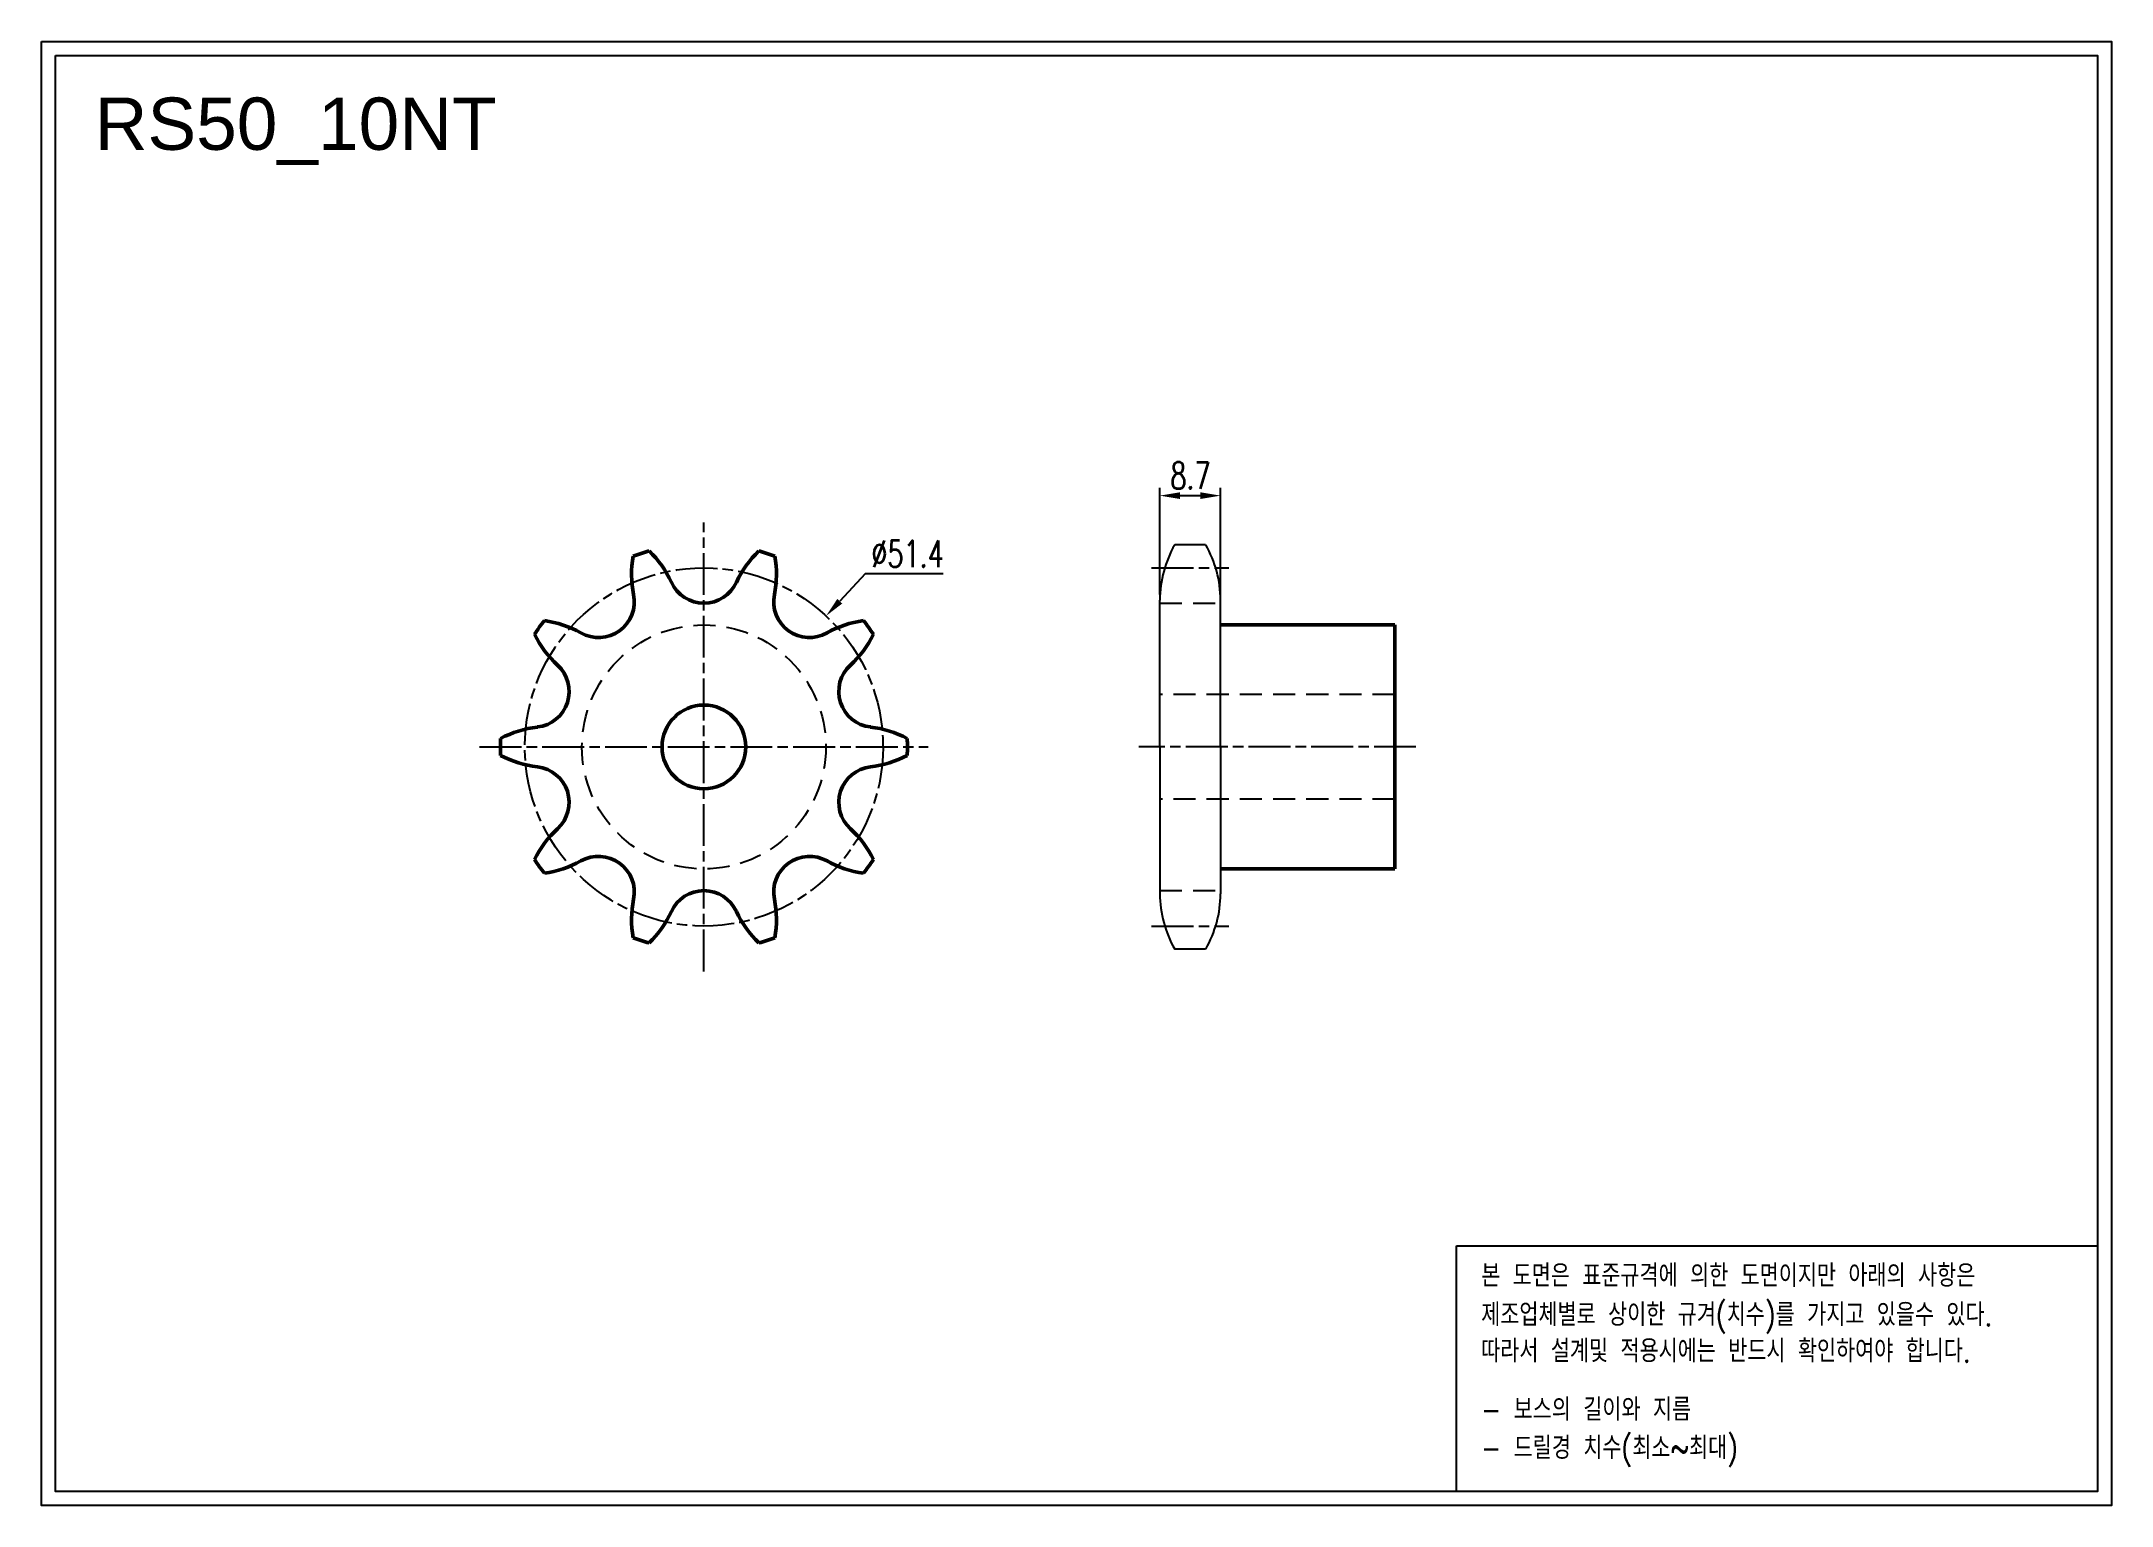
# Model space of a CAD drawing. Header units: millimetres. Extents: x 0 to 297, y 0 to 210.
import ezdxf

# ---------------------------------------------------------------- set-up
doc = ezdxf.new("R2010")
doc.units = ezdxf.units.MM
for name, pattern in [('AM_ISO08W050', [18, 12, -1.5, 3, -1.5]), ('AM_ISO08W050x2', [9, 6, -0.75, 1.5, -0.75]), ('HIDDEN', [9.525, 6.35, -3.175])]:
    doc.linetypes.add(name, pattern=pattern)
for name, color, linetype, lineweight in [('22', 30, 'AM_ISO08W050', 25), ('AM_0N', 7, 'Continuous', 50), ('VIS', 7, 'Continuous', 50)]:
    doc.layers.add(name, color=color, linetype=linetype, lineweight=lineweight)
doc.layers.add('HL', color=2, linetype='HIDDEN')
doc.layers.add('S-DIM', color=7, linetype='Continuous')
doc.styles.add('HAN', font='ROMANS.shx', dxfattribs={"width": 0.7, "bigfont": 'whgtxt.shx'})
doc.styles.add('HSG', font='SIMPLEX.shx', dxfattribs={"width": 0.7, "bigfont": 'HSG.shx'})
doc.styles.get("Standard").update_dxf_attribs({"font": 'arial.ttf'})
doc.dimstyles.new('APP4', dxfattribs={"dimscale": 1.6, "dimtxt": 2.4, "dimasz": 1.8, "dimexe": 0.7, "dimexo": 0.5, "dimgap": 0.6, "dimtad": 1, "dimtoh": 1, "dimdec": 1, "dimrnd": 0.01, "dimzin": 9, "dimdsep": 46, "dimtxsty": 'HSG', "dimcen": 0, "dimclrd": 1, "dimclre": 1, "dimclrt": 256, "dimazin": 2, "dimtp": 1, "dimtm": 1, "dimtfac": 0.5, "dimtdec": 1, "dimtofl": 0, "dimtmove": 0, "dimatfit": 3, "dimfxl": 0, "dimtvp": 1, "dimtolj": 2, "dimlwd": -1, "dimlwe": -1, "dimarcsym": 0})

# ---------------------------------------------------------------- blocks, each defined once
blk = doc.blocks.new('*D1')
at = {"layer": 'Defpoints', "color": 0, "transparency": 16777216}
for p in [(112.57, 127.6), (77.54, 90.02)]:
    blk.add_point(p, dxfattribs=at)
at = {"layer": 'S-DIM', "color": 1, "transparency": 16777216}
for p, q in [((118.18, 133.62), (114.53, 129.71)), ((129.38, 133.62), (118.18, 133.62))]:
    blk.add_line(p, q, dxfattribs=at)
blk.add_solid([(114.18, 130.03), (114.89, 129.38), (112.57, 127.6)], dxfattribs=at)
at = {"layer": 'S-DIM', "transparency": 16777216, "insert": (124.26, 136.5), "char_height": 3.84, "attachment_point": 5, "style": 'HSG'}
blk.add_mtext('\\A2;∅51.4', dxfattribs=at)
blk = doc.blocks.new('*D2')
at = {"layer": 'Defpoints', "color": 0, "transparency": 16777216}
for p in [(169.16, 144.85), (160.46, 129.87), (169.16, 129.87)]:
    blk.add_point(p, dxfattribs=at)
at = {"layer": 'S-DIM', "color": 1, "transparency": 16777216}
for p, q in [((160.46, 130.67), (160.46, 145.97)), ((169.16, 130.67), (169.16, 145.97)), ((163.34, 144.85), (166.28, 144.85))]:
    blk.add_line(p, q, dxfattribs=at)
for points in [[(163.34, 145.33), (163.34, 144.37), (160.46, 144.85)], [(166.28, 145.33), (166.28, 144.37), (169.16, 144.85)]]:
    blk.add_solid(points, dxfattribs=at)
at = {"layer": 'S-DIM', "transparency": 16777216, "insert": (164.85, 147.73), "char_height": 3.84, "attachment_point": 5, "style": 'HSG'}
blk.add_mtext('\\A2;8.7', dxfattribs=at)

msp = doc.modelspace()

# ---------------------------------------------------------------- linework, layer by layer
for p, q in [((167.03, 137.81), (162.59, 137.81)), ((160.46, 108.81), (160.46, 129.87)), ((169.16, 108.81), (169.16, 129.87)), ((160.46, 108.81), (160.46, 87.75)), ((169.16, 108.81), (169.16, 87.75)), ((167.03, 79.81), (162.59, 79.81))]:
    msp.add_line(p, q)
for points in [[(0, 210), (297, 210), (297, 0), (0, 0)], [(2, 208), (295, 208), (295, 2), (2, 2)]]:
    msp.add_lwpolyline(points, close=True)
at = {"color": 6}
msp.add_lwpolyline([(203, 37.25), (295, 37.25), (295, 2), (203, 2)], close=True, dxfattribs=at)
for centre, start, end in [((176.34, 129.87), 150, 180), ((153.29, 129.87), 0, 30), ((176.34, 87.75), 180, 210), ((153.29, 87.75), 330, 0)]:
    msp.add_arc(centre, 15.87, start, end)
at = {"layer": '22', "linetype": 'AM_ISO08W050x2'}
for p, q in [((95.05, 76.62), (95.05, 141)), ((159.28, 134.5), (170.34, 134.5)), ((62.86, 108.81), (127.24, 108.81)), ((197.19, 108.81), (157.43, 108.81)), ((159.28, 83.12), (170.34, 83.12))]:
    msp.add_line(p, q, dxfattribs=at)
msp.add_circle((95.05, 108.81), 25.69, dxfattribs=at)
at = {"layer": 'AM_0N'}
for centre, radius, start, end in [((95.05, 108.81), 29.19, 105.6322, 110.3678), ((77.07, 126.35), 14.63, 24.5, 46.2564), ((113.04, 126.35), 14.63, 133.7436, 155.5), ((95.05, 108.81), 29.19, 69.6322, 74.3678), ((99.29, 133.57), 14.63, 169.7436, 191.5), ((90.82, 133.57), 14.63, 348.5, 10.2564), ((95.05, 134.55), 5.13, 204.5, 335.5), ((79.93, 129.63), 5.13, 240.5, 11.5), ((110.18, 129.63), 5.13, 168.5, 299.5), ((95.05, 108.81), 29.19, 141.6322, 146.3678), ((83.93, 131.33), 14.63, 205.7436, 227.5), ((70.19, 112.43), 14.63, 60.5, 82.2564), ((119.91, 112.43), 14.63, 97.7436, 119.5), ((106.18, 131.33), 14.63, 312.5, 334.2564), ((95.05, 108.81), 29.19, 33.6322, 38.3678), ((70.58, 116.77), 5.13, 276.5, 47.5), ((119.53, 116.77), 5.13, 132.5, 263.5), ((95.05, 108.81), 29.19, 177.6322, 182.3678), ((72.81, 97.13), 14.63, 96.5, 118.2564), ((117.29, 97.13), 14.63, 61.7436, 83.5), ((95.05, 108.81), 29.19, 357.6322, 2.3678), ((72.81, 120.49), 14.63, 241.7436, 263.5), ((117.29, 120.49), 14.63, 276.5, 298.2564), ((70.58, 100.86), 5.13, 312.5, 83.5), ((119.53, 100.86), 5.13, 96.5, 227.5), ((83.93, 86.29), 14.63, 132.5, 154.2564), ((106.18, 86.29), 14.63, 25.7436, 47.5), ((95.05, 108.81), 29.19, 213.6322, 218.3678), ((70.19, 105.19), 14.63, 277.7436, 299.5), ((79.93, 87.99), 5.13, 348.5, 119.5), ((110.18, 87.99), 5.13, 60.5, 191.5), ((119.91, 105.19), 14.63, 240.5, 262.2564), ((95.05, 108.81), 29.19, 321.6322, 326.3678), ((99.29, 84.05), 14.63, 168.5, 190.2564), ((95.05, 83.07), 5.13, 24.5, 155.5), ((90.82, 84.05), 14.63, 349.7436, 11.5), ((77.07, 91.27), 14.63, 313.7436, 335.5), ((113.04, 91.27), 14.63, 204.5, 226.2564), ((95.05, 108.81), 29.19, 249.6322, 254.3678), ((95.05, 108.81), 29.19, 285.6322, 290.3678)]:
    msp.add_arc(centre, radius, start, end, dxfattribs=at)
at = {"layer": 'HL', "ltscale": 0.5}
for p, q in [((160.46, 129.42), (169.16, 129.42)), ((194.16, 116.31), (160.46, 116.31)), ((194.16, 101.31), (160.46, 101.31)), ((160.46, 88.21), (169.16, 88.21))]:
    msp.add_line(p, q, dxfattribs=at)
msp.add_circle((95.05, 108.81), 17.5, dxfattribs=at)
at = {"layer": 'VIS'}
for p, q in [((194.16, 126.31), (169.16, 126.31)), ((194.16, 126.31), (194.16, 91.31)), ((194.16, 91.31), (169.16, 91.31))]:
    msp.add_line(p, q, dxfattribs=at)
msp.add_circle((95.05, 108.81), 6, dxfattribs=at)

# ---------------------------------------------------------------- texts
msp.add_text('RS50_10NT', height=7.5).set_placement((7.65, 194.45))
at = {"color": 6, "style": 'HAN', "width": 0.8}
for s, p in [('본 도면은 표준규격에 의한 도면이지만 아래의 사항은', (206.56, 31.37)), ('제조업체별로 상이한 규겨(치수)를 가지고 있을수 있다.', (206.56, 25.77)), ('따라서 설계및 적용시에는 반드시 확인하여야 합니다.', (206.56, 20.56)), ('- 보스의 길이와 지름', (206.56, 12.17)), ('- 드릴경 치수(최소~최대)', (206.56, 6.66))]:
    msp.add_text(s, height=3.2348, dxfattribs=at).set_placement(p)

# ---------------------------------------------------------------- dimensions: what is measured, and where the dimension line sits
at = {"layer": 'S-DIM', "color": 3}
dim = msp.add_linear_dim(base=(169.16, 144.85), p1=(160.46, 129.87), p2=(169.16, 129.87), dimstyle='APP4', dxfattribs=at)
dim.commit()
dim.dimension.update_dxf_attribs({"geometry": '*D2', "text_midpoint": (164.85, 144.85), "dimtype": 128})
dim = msp.add_diameter_dim_2p(p1=(77.54, 90.02), p2=(112.57, 127.6), dimstyle='APP4', dxfattribs=at)
dim.commit()
dim.dimension.update_dxf_attribs({"geometry": '*D1', "text_midpoint": (124.26, 133.62), "dimtype": 131})

doc.saveas('drawing.dxf')
